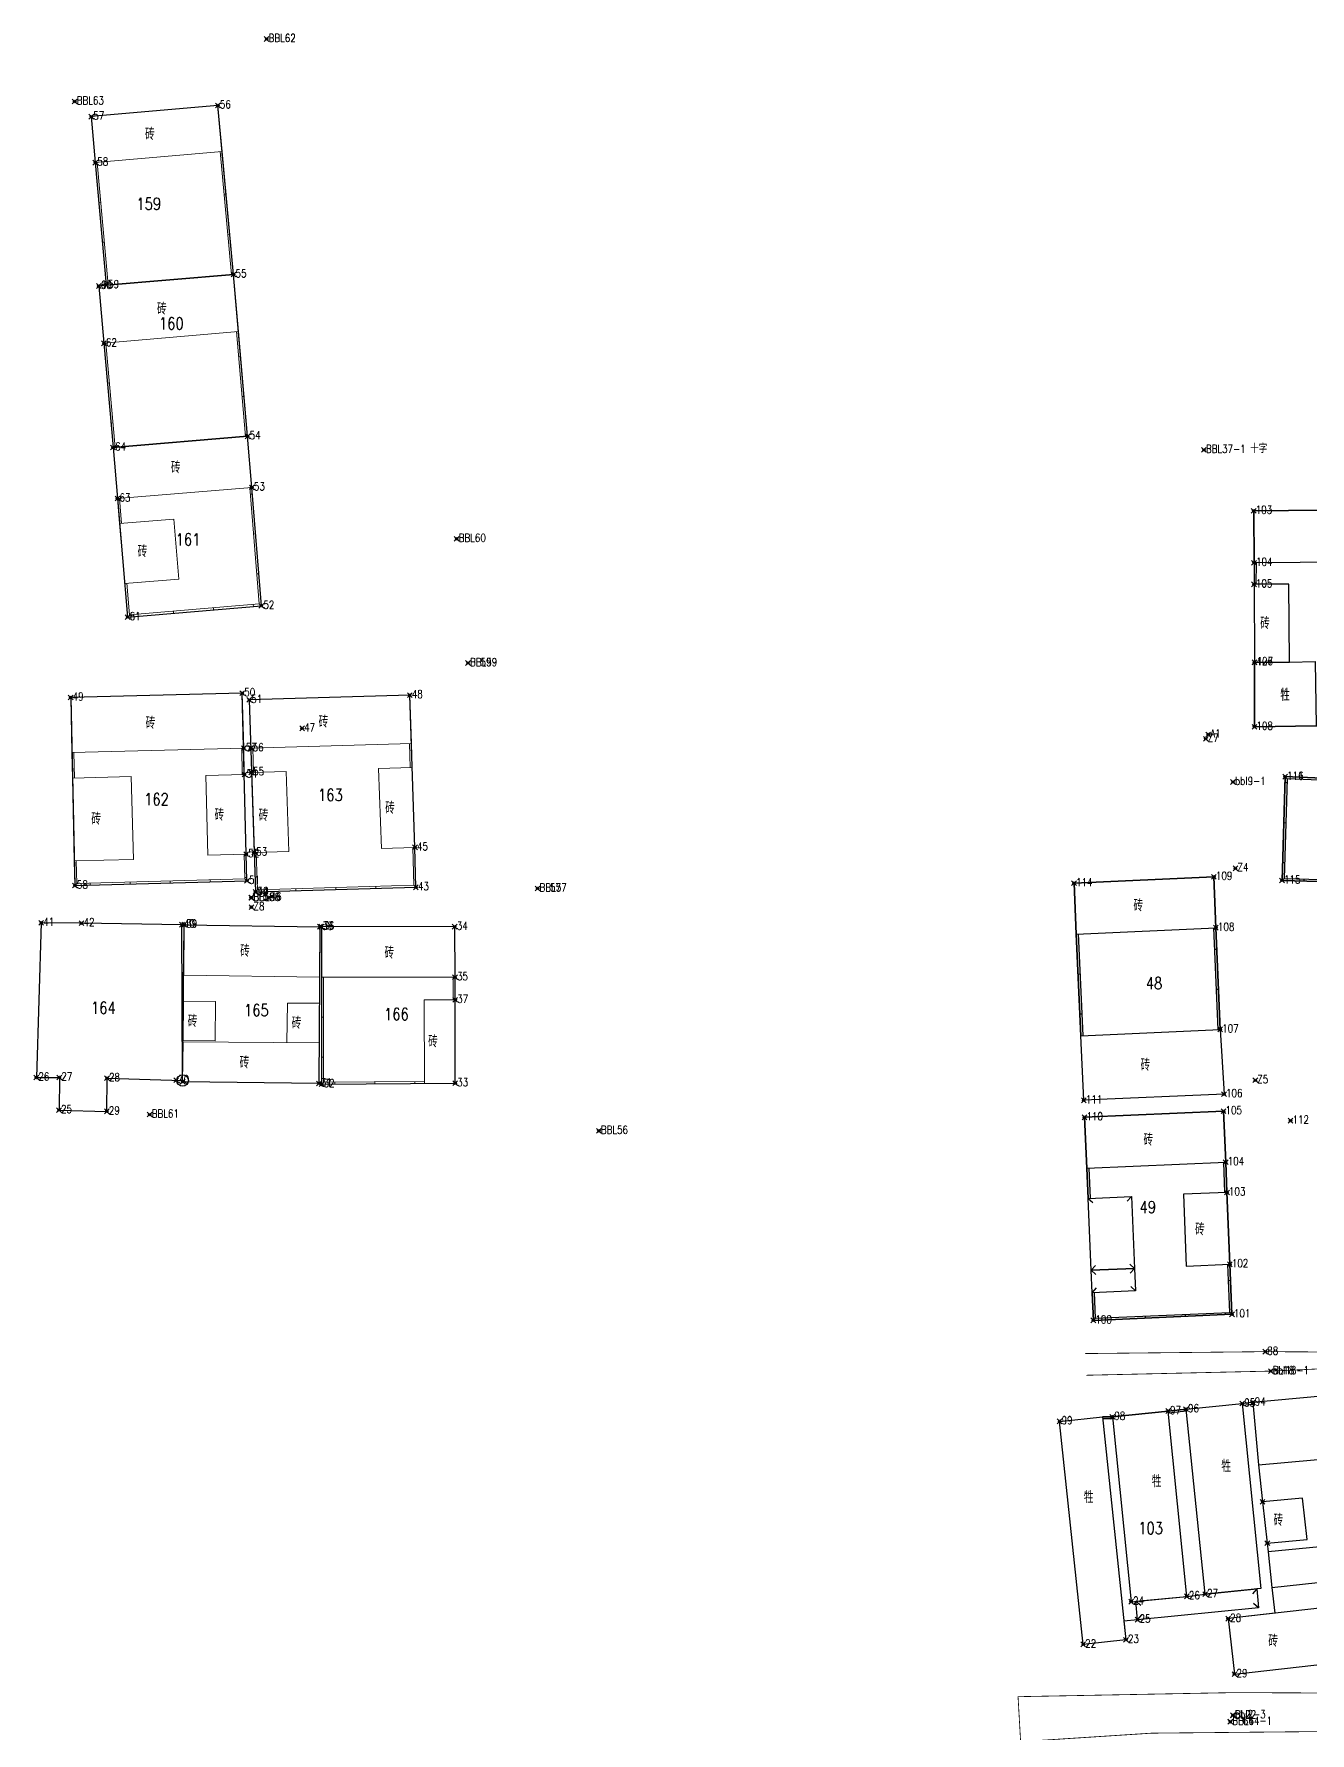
# Model space of a CAD drawing. Extents: x 499223 to 500082, y 4357473 to 4358121.
# Drawn here: x 499223.5 to 499382.9, y 4357682.9 to 4357895.3 of the extents above; entities that cross this region are included whole.
import ezdxf
from ezdxf.enums import TextEntityAlignment as Align

# ---------------------------------------------------------------- set-up
doc = ezdxf.new("R2010")
doc.units = 0
doc.header["$LTSCALE"] = 0.5
doc.header["$PDMODE"] = 35
doc.header["$PDSIZE"] = 0.3
doc.linetypes.add('X3', pattern=[5, 4, -1])
for name, color, linetype in [('CLD', 1, 'CONTINUOUS'), ('DLDW', 11, 'CONTINUOUS'), ('DLSS', 4, 'CONTINUOUS'), ('JMD', 6, 'CONTINUOUS'), ('QSJX', 7, 'CONTINUOUS'), ('YBH', 3, 'CONTINUOUS')]:
    doc.layers.add(name, color=color, linetype=linetype)
doc.styles.add('HZ', font='rs.shx', dxfattribs={"width": 0.8, "bigfont": 'hztxt.shx'})

msp = doc.modelspace()

# ---------------------------------------------------------------- linework, layer by layer
at = {"layer": 'CLD', "linetype": 'Continuous'}
for p in [(499252.54, 4357894.66), (499228.57, 4357886.85), (499246.45, 4357886.36, 3.03), (499230.64, 4357884.96, -0.26), (499231.14, 4357879.21, -0.06), (499248.41, 4357865.24, 2.63), (499231.58, 4357863.79, 0.11), (499232.49, 4357863.91, 0.29), (499232.22, 4357856.63, -0.01), (499233.36, 4357843.6, -0.3), (499250.17, 4357845.01, 1.2), (499369.64, 4357843.31), (499369.64, 4357843.31, 2.79), (499369.64, 4357843.31, 2.79), (499233.91, 4357837.23, -0.53), (499250.7, 4357838.62, 2.28), (499375.86, 4357835.7, 0.77), (499276.29, 4357832.19), (499375.9, 4357829.2, 0.6), (499375.9, 4357826.51, 0.64), (499251.89, 4357823.83, 1.09), (499235.18, 4357822.41, -0.58), (499277.71, 4357816.67), (499277.71, 4357816.67), (499375.96, 4357816.76, 4.36), (499375.97, 4357816.77, 0.93), (499375.97, 4357816.76, 0.93), (499228.07, 4357812.36, 2.58), (499249.5, 4357812.91, 0.95), (499250.37, 4357812.06, 0.62), (499270.43, 4357812.66, 0.01), (499256.98, 4357808.51, 0.48), (499369.87, 4357807.21, -0.28), (499370.18, 4357807.74, 2.42), (499375.95, 4357808.71, 0.07), (499249.69, 4357806.03, 0.53), (499250.55, 4357806.02, 0.66), (499249.77, 4357802.74, 2.01), (499250.61, 4357803.01, 2.16), (499373.27, 4357801.81, 4.08), (499379.78, 4357802.47, 0.65), (499250, 4357792.79, 1.98), (499251, 4357793, 2), (499271.08, 4357793.63, 0.35), (499370.89, 4357789.95, 0.7), (499370.89, 4357789.95, 0.7), (499370.89, 4357789.95, 0.7), (499373.58, 4357791.02, 0.81), (499373.58, 4357791.02, 0.81), (499373.58, 4357791.02, 0.81), (499228.59, 4357788.86, 1.57), (499250.09, 4357789.46, 0.58), (499251.15, 4357788.06, 0.48), (499251.16, 4357788.08, 0.54), (499271.19, 4357788.64, 0.3), (499286.39, 4357788.5), (499286.39, 4357788.5), (499353.41, 4357789.16, 0.39), (499353.41, 4357789.16, 0.39), (499353.41, 4357789.16, 0.39), (499379.4, 4357789.5, 1.17), (499379.4, 4357789.5, 1.17), (499379.4, 4357789.5, 1.17), (499250.61, 4357787.34), (499250.61, 4357787.34), (499250.65, 4357787.34, 0.64), (499250.65, 4357786.16, 0.63), (499252.8, 4357787.38, -0.13), (499224.39, 4357784.2, 1.12), (499229.42, 4357784.15, 1.21), (499241.97, 4357783.97, 0.98), (499242.25, 4357783.97, 0.98), (499259.21, 4357783.72, 0.76), (499259.38, 4357783.73, 0.76), (499276.04, 4357783.72, 0.61), (499371.14, 4357783.59, 0.79), (499371.14, 4357783.59, 0.79), (499371.14, 4357783.59, 0.79), (499276.08, 4357777.4, 0.55), (499276.11, 4357774.58, 0.65), (499371.67, 4357770.89, 0.66), (499371.67, 4357770.89, 0.66), (499371.67, 4357770.89, 0.66), (499223.78, 4357764.87, 2.15), (499226.65, 4357764.88, 2.17), (499232.61, 4357764.8, 0.72), (499241.25, 4357764.53, 0.06), (499242.05, 4357764.35, 0.76), (499376.06, 4357764.53, 0.45), (499376.06, 4357764.53, 0.45), (499376.06, 4357764.53, 0.45), (499259.08, 4357764.13, 0.01), (499259.42, 4357764.04, -0.27), (499276.1, 4357764.16, 0.57), (499372.15, 4357762.79, 0.88), (499372.15, 4357762.79, 0.88), (499372.15, 4357762.79, 0.88), (499226.61, 4357760.8, -0.13), (499232.58, 4357760.64, -0.28), (499237.94, 4357760.24), (499354.63, 4357762.02, 1.75), (499354.63, 4357762.02, 1.75), (499354.63, 4357762.02, 1.75), (499372.09, 4357760.66, 0.84), (499372.09, 4357760.66, 0.84), (499372.09, 4357760.66, 0.84), (499294.05, 4357758.21), (499354.72, 4357759.9, 2.08), (499354.72, 4357759.9, 2.08), (499354.72, 4357759.9, 2.08), (499380.46, 4357759.48, 0.22), (499380.46, 4357759.48, 0.22), (499380.46, 4357759.48, 0.22), (499372.36, 4357754.3, 0.29), (499372.36, 4357754.3, 0.29), (499372.36, 4357754.3, 0.29), (499372.52, 4357750.51, 0.25), (499372.52, 4357750.51, 0.25), (499372.52, 4357750.51, 0.25), (499372.88, 4357741.53, 0.33), (499372.88, 4357741.53, 0.33), (499372.88, 4357741.53, 0.33), (499373.14, 4357735.28, 0.35), (499373.14, 4357735.28, 0.35), (499373.14, 4357735.28, 0.35), (499355.83, 4357734.52, -0.27), (499355.83, 4357734.52, -0.27), (499355.83, 4357734.52, -0.27), (499377.3, 4357730.61, -0.53), (499377.3, 4357730.61, -0.53), (499377.3, 4357730.61, -0.53), (499377.99, 4357728.18, 3.39), (499377.99, 4357728.18, 3.39), (499377.99, 4357728.18), (499377.99, 4357728.18), (499377.99, 4357728.18), (499374.43, 4357724.12, 0.49), (499374.43, 4357724.12, 0.49), (499374.43, 4357724.12, 0.49), (499375.75, 4357724.25, 1.96), (499375.75, 4357724.25, 1.96), (499375.75, 4357724.25, 1.96), (499351.61, 4357721.9, -0.26), (499351.61, 4357721.9, -0.26), (499351.61, 4357721.9, -0.26), (499358.2, 4357722.46, 0.88), (499358.2, 4357722.46, 0.88), (499358.2, 4357722.46, 0.88), (499365.17, 4357723.19, 0.13), (499365.17, 4357723.19, 0.13), (499365.17, 4357723.19, 0.13), (499367.41, 4357723.42, 0.13), (499367.41, 4357723.42, 0.13), (499367.41, 4357723.42, 0.13), (499376.97, 4357711.85), (499377.56, 4357706.68), (499360.55, 4357699.36, 0.77), (499360.55, 4357699.36, 0.77), (499360.55, 4357699.36, 0.77), (499367.51, 4357700.03, 0.9), (499367.51, 4357700.03, 0.9), (499367.51, 4357700.03, 0.9), (499369.79, 4357700.31, 0.78), (499369.79, 4357700.31, 0.78), (499369.79, 4357700.31, 0.78), (499361.35, 4357697.11, 1.71), (499361.35, 4357697.11, 1.71), (499361.35, 4357697.11, 1.71), (499372.67, 4357697.24, 1.31), (499372.67, 4357697.24, 1.31), (499372.67, 4357697.24, 1.31), (499359.9, 4357694.6, -0.77), (499359.9, 4357694.6, -0.77), (499359.9, 4357694.6, -0.77), (499354.56, 4357694.03, 0.27), (499354.56, 4357694.03, 0.27), (499354.56, 4357694.03, 0.27), (499373.45, 4357690.31, 0.02), (499373.45, 4357690.31, 0.02), (499373.45, 4357690.31, 0.02), (499372.94, 4357684.35), (499372.94, 4357684.36), (499372.94, 4357684.35), (499372.94, 4357684.35), (499372.94, 4357684.35), (499373.26, 4357685.15), (499373.26, 4357685.15), (499373.26, 4357685.15), (499373.26, 4357685.15), (499373.26, 4357685.15), (499373.26, 4357685.15), (499373.27, 4357685.18, 2.76), (499373.27, 4357685.18, 2.76)]:
    msp.add_point(p, dxfattribs=at)
at = {"layer": 'DLDW', "linetype": 'Continuous', "flags": 128}
for points, elevation in [([(499380.34, 4357816.8), (499383.53, 4357816.85), (499383.66, 4357808.84), (499375.95, 4357808.71), (499375.97, 4357816.77), (499380.34, 4357816.8)], 0.05), ([(499351.61, 4357721.9), (499356.95, 4357722.47), (499359.9, 4357694.6), (499354.56, 4357694.03)], 3.76), ([(499360.55, 4357699.36), (499367.51, 4357700.03), (499365.17, 4357723.19), (499358.2, 4357722.46)], 4.79), ([(499369.79, 4357700.31), (499367.41, 4357723.42), (499374.43, 4357724.12), (499376.73, 4357701)], 4.8)]:
    msp.add_lwpolyline(points, close=True, dxfattribs=dict(at, elevation=elevation))
at = {"layer": 'DLSS', "linetype": 'X3', "const_width": 0.1, "elevation": -0.45, "flags": 128}
msp.add_lwpolyline([(499466.72, 4357739.36), (499462.24, 4357736.09), (499452.05, 4357734.69), (499431.44, 4357733.85), (499384.18, 4357730.57), (499377.3, 4357730.61), (499354.8, 4357730.37)], dxfattribs=at)
at = {"layer": 'DLSS', "const_width": 0.1, "flags": 128}
msp.add_lwpolyline([(499354.95, 4357727.66), (499377.99, 4357728.18), (499406.13, 4357729.46), (499432, 4357730.62), (499452.38, 4357731.47), (499462.42, 4357732.29), (499466.58, 4357730.15), (499467.19, 4357686.27)], dxfattribs=at)
at = {"layer": 'DLSS', "color": 4, "linetype": 'X3', "const_width": 0.1, "elevation": 4.02, "flags": 128}
msp.add_lwpolyline([(499654.42, 4357674.36), (499576.38, 4357679.37), (499546.37, 4357681.52), (499485.37, 4357681.55), (499451.72, 4357682.29), (499408.46, 4357683.36), (499363.11, 4357682.93), (499346.74, 4357681.87), (499346.42, 4357687.49), (499373.48, 4357688), (499421.42, 4357687.78), (499430.81, 4357687.9), (499468.37, 4357686.23), (499485.11, 4357686.18), (499546.95, 4357686.47), (499593.11, 4357682.65), (499660.09, 4357678.56)], dxfattribs=at)
at = {"layer": 'JMD', "linetype": 'Continuous', "lineweight": 0}
for p, q in [((499247.02, 4357880.18), (499246.77, 4357880.15)), ((499247.49, 4357875.2), (499247.24, 4357875.18)), ((499231.58, 4357874.23), (499231.83, 4357874.25)), ((499232.02, 4357869.25), (499232.27, 4357869.27)), ((499247.95, 4357870.22), (499247.7, 4357870.2)), ((499232.46, 4357864.27), (499232.71, 4357864.29)), ((499249.3, 4357854.97), (499249.06, 4357854.95)), ((499232.65, 4357851.65), (499232.9, 4357851.67)), ((499249.74, 4357849.99), (499249.49, 4357849.97)), ((499233.09, 4357846.66), (499233.34, 4357846.69)), ((499250.76, 4357837.79), (499250.51, 4357837.77)), ((499251.16, 4357832.8), (499250.91, 4357832.78)), ((499251.56, 4357827.82), (499251.32, 4357827.8)), ((499235.95, 4357822.48), (499235.93, 4357822.72)), ((499240.93, 4357822.9), (499240.91, 4357823.15)), ((499245.91, 4357823.32), (499245.89, 4357823.57)), ((499250.89, 4357823.74), (499250.87, 4357823.99)), ((499230.49, 4357788.91), (499230.49, 4357789.16)), ((499235.49, 4357789.05), (499235.48, 4357789.3)), ((499240.49, 4357789.19), (499240.48, 4357789.44)), ((499245.49, 4357789.33), (499245.48, 4357789.58)), ((499250.08, 4357789.85), (499249.83, 4357789.85)), ((499251.2, 4357788.06), (499251.19, 4357788.31)), ((499256.2, 4357788.21), (499256.19, 4357788.46)), ((499261.19, 4357788.35), (499261.19, 4357788.6)), ((499266.19, 4357788.5), (499266.19, 4357788.75)), ((499271.19, 4357788.64), (499271.18, 4357788.89)), ((499259.4, 4357772.41), (499259.65, 4357772.41)), ((499259.41, 4357767.41), (499259.66, 4357767.41)), ((499261.06, 4357764.05), (499261.05, 4357764.3)), ((499266.06, 4357764.09), (499266.05, 4357764.34)), ((499271.06, 4357764.12), (499271.05, 4357764.37))]:
    msp.add_line(p, q, dxfattribs=at)
at = {"layer": 'JMD', "linetype": 'Continuous'}
for p, q in [((499379.76, 4357801.73), (499380.01, 4357801.72)), ((499379.61, 4357796.73), (499379.86, 4357796.72)), ((499379.46, 4357791.73), (499379.71, 4357791.73)), ((499382.16, 4357789.42), (499382.16, 4357789.67)), ((499371.26, 4357780.88), (499371.01, 4357780.87)), ((499353.93, 4357777.8), (499354.18, 4357777.81)), ((499371.46, 4357775.88), (499371.21, 4357775.87)), ((499354.15, 4357772.81), (499354.4, 4357772.82)), ((499360.6, 4357749.99), (499360.06, 4357749.4)), ((499355.16, 4357749.77), (499355.75, 4357749.23)), ((499355.55, 4357740.79), (499356.09, 4357741.38)), ((499360.97, 4357741.01), (499360.38, 4357741.55)), ((499355.55, 4357740.79), (499356.14, 4357740.25)), ((499360.97, 4357741.01), (499360.43, 4357740.42)), ((499372.97, 4357739.49), (499372.72, 4357739.48)), ((499355.68, 4357737.98), (499356.22, 4357738.57)), ((499361.08, 4357738.21), (499360.5, 4357738.75)), ((499362.36, 4357734.81), (499362.35, 4357735.06)), ((499367.35, 4357735.03), (499367.34, 4357735.28)), ((499372.35, 4357735.25), (499372.34, 4357735.5)), ((499357.36, 4357734.58), (499357.35, 4357734.83)), ((499376.23, 4357700.95), (499375.72, 4357700.33)), ((499361.13, 4357699.42), (499361.75, 4357698.91)), ((499376.46, 4357698.61), (499375.84, 4357699.12)), ((499361.35, 4357697.11), (499361.89, 4357697.7))]:
    msp.add_line(p, q, dxfattribs=at)
at = {"layer": 'JMD', "linetype": 'Continuous', "lineweight": 0}
for points, elevation in [([(499246.98, 4357880.62), (499246.45, 4357886.36), (499230.64, 4357884.96), (499231.14, 4357879.21)], 1.09), ([(499255.3, 4357793.12), (499250.99, 4357793), (499250.66, 4357803.01), (499254.98, 4357803.12)], 2), ([(499276.1, 4357764.16), (499272.28, 4357764.13), (499272.21, 4357774.57), (499276.11, 4357774.58)], 0.57)]:
    msp.add_lwpolyline(points, close=True, dxfattribs=dict(at, elevation=elevation))
for points in [[(499248.17, 4357865.22), (499246.73, 4357880.6)], [(499231.39, 4357879.23), (499232.74, 4357863.93)], [(499249.92, 4357844.99), (499248.78, 4357858.1)], [(499232.47, 4357856.65), (499233.61, 4357843.62)], [(499234.16, 4357837.25), (499234.43, 4357834.11)], [(499235.07, 4357826.64), (499235.4, 4357822.68), (499251.62, 4357824.06), (499250.45, 4357838.6)], [(499228.48, 4357805.49), (499228.55, 4357802.29)], [(499249.51, 4357802.73), (499249.43, 4357806.02)], [(499250.82, 4357806.03), (499250.91, 4357803.02)], [(499270.49, 4357803.62), (499270.39, 4357806.62)], [(499228.77, 4357791.96), (499228.84, 4357789.11), (499249.84, 4357789.7), (499249.76, 4357792.78)], [(499251.24, 4357793.01), (499251.39, 4357788.32), (499270.94, 4357788.89), (499270.83, 4357793.62)], [(499259.64, 4357777.4), (499259.67, 4357764.29), (499272.28, 4357764.38)], [(499275.86, 4357774.57), (499275.83, 4357777.4)]]:
    msp.add_lwpolyline(points, dxfattribs=at)
at = {"layer": 'JMD', "color": 7, "linetype": 'Continuous', "lineweight": 0}
for points in [[(499248.41, 4357865.24), (499246.98, 4357880.62)], [(499231.14, 4357879.21), (499232.49, 4357863.91)], [(499250.17, 4357845.01), (499249.03, 4357858.12)], [(499232.22, 4357856.63), (499233.36, 4357843.6)], [(499233.91, 4357837.23), (499234.18, 4357834.09)], [(499234.82, 4357826.62), (499235.18, 4357822.41), (499251.89, 4357823.83), (499250.7, 4357838.62)], [(499228.3, 4357802.28), (499228.23, 4357805.48)], [(499228.23, 4357805.48), (499228.3, 4357802.28)], [(499228.23, 4357805.48), (499228.3, 4357802.28)], [(499249.76, 4357802.74), (499249.68, 4357806.03)], [(499250.57, 4357806.02), (499250.66, 4357803.01)], [(499270.74, 4357803.63), (499270.64, 4357806.63)], [(499228.52, 4357791.96), (499228.59, 4357788.86), (499250.09, 4357789.46), (499250.01, 4357792.79)], [(499250.99, 4357793), (499251.15, 4357788.06), (499271.19, 4357788.64), (499271.08, 4357793.63)], [(499259.39, 4357777.41), (499259.42, 4357764.04), (499272.28, 4357764.13)], [(499276.11, 4357774.58), (499276.08, 4357777.4)]]:
    msp.add_lwpolyline(points, dxfattribs=at)
at = {"layer": 'JMD', "linetype": 'Continuous', "lineweight": 0}
for points in [[(499248.41, 4357865.24), (499232.49, 4357863.91), (499231.58, 4357863.79), (499232.22, 4357856.63), (499249.03, 4357858.12), (499248.41, 4357865.24)], [(499250.7, 4357838.62), (499233.91, 4357837.23), (499233.36, 4357843.6), (499250.17, 4357845.01)], [(499240.96, 4357834.64), (499234.18, 4357834.09), (499234.82, 4357826.62), (499241.56, 4357827.16)], [(499249.68, 4357806.03), (499249.5, 4357812.91), (499228.07, 4357812.36), (499228.23, 4357805.48), (499249.68, 4357806.03)], [(499250.57, 4357806.02), (499250.37, 4357812.06), (499270.43, 4357812.66), (499270.64, 4357806.63), (499250.57, 4357806.02)], [(499266.54, 4357803.5), (499266.89, 4357793.5), (499271.08, 4357793.63), (499270.74, 4357803.63)], [(499235.93, 4357792.12), (499228.52, 4357791.96), (499228.3, 4357802.28), (499235.64, 4357802.47)], [(499250.01, 4357792.79), (499245.21, 4357792.67), (499244.96, 4357802.62), (499249.76, 4357802.74)], [(499259.17, 4357777.41), (499259.21, 4357783.72), (499242.25, 4357783.97), (499242.19, 4357777.66), (499259.17, 4357777.41)], [(499276.08, 4357777.4), (499276.04, 4357783.72), (499259.38, 4357783.73), (499259.39, 4357777.41), (499276.08, 4357777.4)], [(499246.12, 4357769.47), (499246.15, 4357774.35), (499242.15, 4357774.4), (499242.1, 4357769.5)], [(499259.12, 4357769.22), (499259.15, 4357774.15), (499255.15, 4357774.15), (499255.08, 4357769.25)], [(499242.05, 4357764.35), (499259.08, 4357764.13), (499259.12, 4357769.22), (499242.1, 4357769.33), (499242.05, 4357764.35)]]:
    msp.add_lwpolyline(points, close=True, dxfattribs=at)
at = {"layer": 'JMD', "linetype": 'Continuous', "flags": 128}
for points in [[(499393.21, 4357829.32), (499375.9, 4357829.2), (499375.86, 4357835.7), (499393.15, 4357835.86)], [(499355.55, 4357740.79), (499360.97, 4357741.01), (499361.08, 4357738.21), (499355.68, 4357737.98)], [(499376.45, 4357716.47), (499394.06, 4357718.05), (499393.35, 4357725.87), (499375.75, 4357724.25), (499376.45, 4357716.47)], [(499376.97, 4357711.85), (499377.56, 4357706.68), (499382.54, 4357707.14), (499381.95, 4357712.3)], [(499377.66, 4357705.61), (499378.14, 4357701.13), (499395.74, 4357703.07), (499395.31, 4357707.32)]]:
    msp.add_lwpolyline(points, close=True, dxfattribs=at)
at = {"layer": 'JMD', "color": 7, "linetype": 'Continuous', "flags": 128}
for points in [[(499375.9, 4357829.2), (499375.9, 4357826.51)], [(499389.03, 4357802.09), (499379.78, 4357802.47), (499379.4, 4357789.5), (499388.67, 4357789.24), (499388.45, 4357781.22)], [(499353.7, 4357782.8), (499354.27, 4357770.1)], [(499371.67, 4357770.89), (499371.14, 4357783.59)], [(499355.68, 4357737.98), (499355.83, 4357734.52), (499373.14, 4357735.28), (499372.88, 4357741.53)], [(499367.41, 4357723.42), (499365.17, 4357723.19)], [(499375.75, 4357724.25), (499374.43, 4357724.12)]]:
    msp.add_lwpolyline(points, dxfattribs=at)
at = {"layer": 'JMD', "linetype": 'Continuous', "flags": 128}
for points in [[(499376.15, 4357829.2), (499376.14, 4357826.51)], [(499389.02, 4357801.84), (499380.02, 4357802.21), (499379.65, 4357789.74), (499388.93, 4357789.48), (499388.69, 4357781.22)], [(499353.95, 4357782.81), (499354.52, 4357770.12)], [(499371.42, 4357770.87), (499370.89, 4357783.57)], [(499355.93, 4357737.99), (499356.07, 4357734.78), (499372.88, 4357735.52), (499372.63, 4357741.52)], [(499367.43, 4357723.17), (499365.2, 4357722.94)], [(499375.77, 4357724.01), (499374.45, 4357723.87)]]:
    msp.add_lwpolyline(points, dxfattribs=at)
for points, elevation in [([(499375.97, 4357816.76), (499380.34, 4357816.8), (499380.26, 4357826.54), (499375.9, 4357826.51)], 0.93), ([(499371.14, 4357783.59), (499370.89, 4357789.95), (499353.41, 4357789.16), (499353.7, 4357782.8)], 0.79), ([(499354.27, 4357770.1), (499371.67, 4357770.89), (499372.15, 4357762.79), (499354.63, 4357762.02)], 0.88), ([(499372.36, 4357754.3), (499372.09, 4357760.66), (499354.72, 4357759.9), (499355, 4357753.53)], 0.29), ([(499355.16, 4357749.77), (499360.6, 4357749.99), (499360.97, 4357741.01), (499355.55, 4357740.79)], 4.37), ([(499372.88, 4357741.53), (499372.52, 4357750.51), (499367.07, 4357750.29), (499367.44, 4357741.31)], 0.33), ([(499361.35, 4357697.11), (499361.13, 4357699.42), (499367.51, 4357700.03), (499369.79, 4357700.31), (499376.23, 4357700.95), (499376.46, 4357698.61), (499361.35, 4357697.11)], 1.71), ([(499373.45, 4357690.31), (499385.59, 4357691.69), (499384.83, 4357698.63), (499372.67, 4357697.24)], 0.02)]:
    msp.add_lwpolyline(points, close=True, dxfattribs=dict(at, elevation=elevation))
for points, elevation in [([(499372.27, 4357750.5), (499372.11, 4357754.29)], 0.33), ([(499355.25, 4357753.54), (499355.41, 4357749.78)], 0.29), ([(499358.22, 4357722.21), (499356.98, 4357722.22)], 3.76)]:
    msp.add_lwpolyline(points, dxfattribs=dict(at, elevation=elevation))
at = {"layer": 'JMD', "color": 7, "linetype": 'Continuous', "flags": 128}
for points, elevation in [([(499372.52, 4357750.51), (499372.36, 4357754.3)], 0.33), ([(499355, 4357753.53), (499355.16, 4357749.77)], 0.29), ([(499358.2, 4357722.46), (499356.95, 4357722.47)], 3.76)]:
    msp.add_lwpolyline(points, dxfattribs=dict(at, elevation=elevation))
at = {"layer": 'QSJX', "linetype": 'Continuous', "flags": 128}
for points, elevation in [([(499248.41, 4357865.24), (499246.45, 4357886.36), (499230.64, 4357884.96), (499231.14, 4357879.21), (499232.49, 4357863.91), (499248.41, 4357865.24)], 1.09), ([(499250.17, 4357845.01), (499248.41, 4357865.24), (499232.49, 4357863.91), (499231.58, 4357863.79), (499232.22, 4357856.63), (499233.36, 4357843.6)], 1.09), ([(499251.89, 4357823.83), (499250.7, 4357838.62), (499250.17, 4357845.01), (499233.36, 4357843.6), (499233.91, 4357837.23), (499235.18, 4357822.41), (499251.89, 4357823.83)], 1.09), ([(499250.37, 4357812.06), (499251.15, 4357788.06), (499271.19, 4357788.64), (499271.08, 4357793.63), (499270.43, 4357812.66)], 0.01), ([(499241.97, 4357783.97), (499229.42, 4357784.15), (499224.39, 4357784.2), (499223.78, 4357764.87), (499226.65, 4357764.88), (499226.61, 4357760.8), (499232.58, 4357760.64), (499232.61, 4357764.8), (499242.05, 4357764.5)], 0.98), ([(499242.05, 4357764.35), (499242.25, 4357783.97), (499259.21, 4357783.72), (499259.08, 4357764.13)], 0.76), ([(499259.38, 4357783.73), (499259.42, 4357764.04), (499276.1, 4357764.16), (499276.11, 4357774.58), (499276.08, 4357777.4), (499276.04, 4357783.72)], 0.61)]:
    msp.add_lwpolyline(points, close=True, dxfattribs=dict(at, elevation=elevation))
at = {"layer": 'QSJX', "color": 0, "linetype": 'Continuous', "flags": 128}
for points, elevation in [([(499393.15, 4357835.86), (499375.86, 4357835.7), (499375.9, 4357829.2), (499375.9, 4357826.51), (499375.97, 4357816.77), (499375.95, 4357808.71), (499383.66, 4357808.84), (499387.34, 4357808.78), (499393.35, 4357808.89), (499393.29, 4357816.89), (499393.23, 4357826.65), (499393.21, 4357829.32)], 0.05), ([(499372.15, 4357762.79), (499354.63, 4357762.02), (499354.27, 4357770.1), (499353.7, 4357782.8), (499353.41, 4357789.16), (499370.89, 4357789.95), (499371.14, 4357783.59), (499371.67, 4357770.89)], 4.89), ([(499373.14, 4357735.28), (499355.83, 4357734.52), (499355.68, 4357737.98), (499355.55, 4357740.79), (499355.16, 4357749.77), (499355, 4357753.53), (499354.72, 4357759.9), (499372.09, 4357760.66), (499372.36, 4357754.3), (499372.52, 4357750.51), (499372.88, 4357741.53)], 4.37)]:
    msp.add_lwpolyline(points, close=True, dxfattribs=dict(at, elevation=elevation))
at = {"layer": 'QSJX', "linetype": 'Continuous', "flags": 128}
for points in [[(499249.5, 4357812.91), (499228.07, 4357812.36), (499228.59, 4357788.86), (499250.09, 4357789.46)], [(499393.35, 4357725.87), (499375.75, 4357724.25), (499376.45, 4357716.47), (499376.97, 4357711.85), (499377.56, 4357706.68), (499377.66, 4357705.61), (499378.14, 4357701.13), (499378.51, 4357697.91), (499372.67, 4357697.24), (499373.45, 4357690.31), (499385.59, 4357691.69), (499390.6, 4357692.23), (499396.81, 4357692.88), (499396.36, 4357697.15), (499395.74, 4357703.07), (499395.31, 4357707.32), (499395.19, 4357708.3), (499394.59, 4357713.48), (499394.06, 4357718.05), (499393.47, 4357724.61)]]:
    msp.add_lwpolyline(points, close=True, dxfattribs=at)
at = {"layer": 'QSJX', "color": 0, "linetype": 'Continuous', "flags": 128}
msp.add_lwpolyline([(499388.45, 4357781.22), (499388.67, 4357789.24), (499379.4, 4357789.5), (499379.78, 4357802.47), (499389.03, 4357802.09), (499406.24, 4357801.47), (499406.08, 4357794.49), (499405.99, 4357791.34), (499405.77, 4357781.83), (499405.73, 4357780.91), (499388.45, 4357781.22)], close=True, dxfattribs=at)
at = {"layer": 'QSJX', "linetype": 'Continuous', "flags": 128}
msp.add_lwpolyline([(499374.43, 4357724.12), (499376.73, 4357701), (499376.23, 4357700.95), (499376.46, 4357698.61), (499361.35, 4357697.11), (499359.65, 4357696.93), (499359.9, 4357694.6), (499354.56, 4357694.03), (499351.61, 4357721.9), (499356.95, 4357722.47), (499358.2, 4357722.46), (499365.17, 4357723.19), (499367.41, 4357723.42), (499374.43, 4357724.12)], dxfattribs=at)
at = {"layer": 'QSJX', "linetype": 'Continuous'}
msp.add_circle((499242.05, 4357764.5, 0.76), 0.717, dxfattribs=at)

# ---------------------------------------------------------------- texts
at = {"layer": 'CLD', "linetype": 'Continuous', "style": 'HZ', "width": 0.8}
for s, p in [('BBL62', (499252.79, 4357894.29)), ('BBL63', (499228.82, 4357886.48)), ('56', (499246.7, 4357885.99, 3.03)), ('57', (499230.89, 4357884.58, -0.26)), ('58', (499231.39, 4357878.84, -0.06)), ('59', (499232.74, 4357863.54, 0.29)), ('55', (499248.66, 4357864.87, 2.63)), ('60', (499231.83, 4357863.42, 0.11)), ('62', (499232.47, 4357856.25, -0.01)), ('54', (499250.42, 4357844.63, 1.2)), ('64', (499233.61, 4357843.22, -0.3)), ('BBL37-1 十字', (499369.89, 4357842.94, 2.79)), ('BBL37', (499369.89, 4357842.94)), ('BBL37', (499369.89, 4357842.94, 2.79)), ('53', (499250.95, 4357838.25, 2.28)), ('63', (499234.16, 4357836.86, -0.53)), ('103', (499376.11, 4357835.33, 0.77)), ('BBL60', (499276.54, 4357831.82)), ('104', (499376.15, 4357828.83, 0.6)), ('105', (499376.14, 4357826.13, 0.64)), ('52', (499252.14, 4357823.45, 1.09)), ('61', (499235.43, 4357822.04, -0.58)), ('BBL59', (499277.96, 4357816.29)), ('BL59', (499277.96, 4357816.29)), ('42', (499376.21, 4357816.39, 4.36)), ('106', (499376.22, 4357816.39, 0.93)), ('107', (499376.22, 4357816.39, 0.93)), ('50', (499249.75, 4357812.53, 0.95)), ('49', (499228.32, 4357811.99, 2.58)), ('51', (499250.62, 4357811.68, 0.62)), ('48', (499270.68, 4357812.29, 0.01)), ('108', (499376.2, 4357808.34, 0.07)), ('47', (499257.23, 4357808.13, 0.48)), ('Z7', (499370.12, 4357806.83, -0.28)), ('A1', (499370.43, 4357807.37, 2.42)), ('57', (499249.94, 4357805.65, 0.53)), ('56', (499250.8, 4357805.65, 0.66)), ('54', (499250.02, 4357802.36, 2.01)), ('55', (499250.86, 4357802.64, 2.16)), ('111', (499380.03, 4357802.09, 0.65)), ('116', (499380.03, 4357802.09, 0.52)), ('116', (499380.03, 4357802.09, 0.52)), ('116', (499380.03, 4357802.09, 0.52)), ('bbl9-1', (499373.52, 4357801.44, 4.08)), ('52', (499250.25, 4357792.42, 1.98)), ('53', (499251.25, 4357792.63, 2)), ('45', (499271.33, 4357793.26, 0.35)), ('109', (499371.14, 4357789.58, 0.7)), ('109', (499371.14, 4357789.58, 0.7)), ('109', (499371.14, 4357789.58, 0.7)), ('Z4', (499373.83, 4357790.64, 0.81)), ('Z4', (499373.83, 4357790.64, 0.81)), ('Z4', (499373.83, 4357790.64, 0.81)), ('115', (499379.65, 4357789.12, 1.17)), ('115', (499379.65, 4357789.12, 1.17)), ('115', (499379.65, 4357789.12, 1.17)), ('58', (499228.84, 4357788.48, 1.57)), ('51', (499250.34, 4357789.08, 0.58)), ('50', (499251.4, 4357787.68, 0.48)), ('44', (499251.41, 4357787.71, 0.54)), ('46', (499253.05, 4357787.01, -0.13)), ('43', (499271.44, 4357788.27, 0.3)), ('BBL57', (499286.64, 4357788.13)), ('BL57', (499286.64, 4357788.13)), ('114', (499353.66, 4357788.78, 0.39)), ('114', (499353.66, 4357788.78, 0.39)), ('114', (499353.66, 4357788.78, 0.39)), ('BBL58', (499250.86, 4357786.96)), ('BL58', (499250.86, 4357786.96)), ('Z8', (499250.9, 4357785.78, 0.63)), ('BL580', (499250.9, 4357786.96, 0.64)), ('41', (499224.64, 4357783.83, 1.12)), ('42', (499229.67, 4357783.78, 1.21)), ('40', (499242.22, 4357783.6, 0.98)), ('39', (499242.5, 4357783.6, 0.98)), ('38', (499259.46, 4357783.34, 0.76)), ('36', (499259.63, 4357783.35, 0.76)), ('34', (499276.29, 4357783.34, 0.61)), ('108', (499371.39, 4357783.21, 0.79)), ('108', (499371.39, 4357783.21, 0.79)), ('108', (499371.39, 4357783.21, 0.79)), ('35', (499276.33, 4357777.02, 0.55)), ('37', (499276.36, 4357774.2, 0.65)), ('107', (499371.92, 4357770.51, 0.66)), ('107', (499371.92, 4357770.51, 0.66)), ('107', (499371.92, 4357770.51, 0.66)), ('26', (499224.03, 4357764.49, 2.15)), ('27', (499226.9, 4357764.51, 2.17)), ('28', (499232.86, 4357764.42, 0.72)), ('30', (499241.5, 4357764.15, 0.06)), ('31', (499259.33, 4357763.75, 0.01)), ('32', (499259.67, 4357763.67, -0.27)), ('33', (499276.35, 4357763.78, 0.57)), ('Z5', (499376.31, 4357764.15, 0.45)), ('Z5', (499376.31, 4357764.15, 0.45)), ('Z5', (499376.31, 4357764.15, 0.45)), ('111', (499354.89, 4357761.64, 1.75)), ('111', (499354.89, 4357761.64, 1.75)), ('111', (499354.89, 4357761.64, 1.75)), ('106', (499372.4, 4357762.42, 0.88)), ('106', (499372.4, 4357762.42, 0.88)), ('106', (499372.4, 4357762.42, 0.88)), ('25', (499226.86, 4357760.43, -0.13)), ('29', (499232.83, 4357760.26, -0.28)), ('BBL61', (499238.19, 4357759.86)), ('110', (499354.97, 4357759.52, 2.08)), ('110', (499354.97, 4357759.52, 2.08)), ('110', (499354.97, 4357759.52, 2.08)), ('105', (499372.34, 4357760.29, 0.84)), ('105', (499372.34, 4357760.29, 0.84)), ('105', (499372.34, 4357760.29, 0.84)), ('BBL56', (499294.3, 4357757.84)), ('112', (499380.71, 4357759.11, 0.22)), ('112', (499380.71, 4357759.11, 0.22)), ('112', (499380.71, 4357759.11, 0.22)), ('104', (499372.61, 4357753.92, 0.29)), ('104', (499372.61, 4357753.92, 0.29)), ('104', (499372.61, 4357753.92, 0.29)), ('103', (499372.77, 4357750.14, 0.25)), ('103', (499372.77, 4357750.14, 0.25)), ('103', (499372.77, 4357750.14, 0.25)), ('102', (499373.13, 4357741.16, 0.33)), ('102', (499373.13, 4357741.16, 0.33)), ('102', (499373.13, 4357741.16, 0.33)), ('100', (499356.08, 4357734.14, -0.27)), ('100', (499356.08, 4357734.14, -0.27)), ('100', (499356.08, 4357734.14, -0.27)), ('101', (499373.39, 4357734.91, 0.35)), ('101', (499373.39, 4357734.91, 0.35)), ('101', (499373.39, 4357734.91, 0.35)), ('88', (499377.55, 4357730.23, -0.53)), ('88', (499377.55, 4357730.23, -0.53)), ('88', (499377.55, 4357730.23, -0.53)), ('bbl18-1', (499378.24, 4357727.8, 3.39)), ('bbl18-1', (499378.24, 4357727.8, 3.39)), ('BL18', (499378.24, 4357727.8)), ('BL18', (499378.24, 4357727.8)), ('BL18', (499378.24, 4357727.8)), ('95', (499374.68, 4357723.74, 0.49)), ('95', (499374.68, 4357723.74, 0.49)), ('95', (499374.68, 4357723.74, 0.49)), ('94', (499376, 4357723.88, 1.96)), ('94', (499376, 4357723.88, 1.96)), ('94', (499376, 4357723.88, 1.96)), ('99', (499351.86, 4357721.53, -0.26)), ('99', (499351.86, 4357721.53, -0.26)), ('99', (499351.86, 4357721.53, -0.26)), ('98', (499358.45, 4357722.09, 0.88)), ('98', (499358.45, 4357722.09, 0.88)), ('98', (499358.45, 4357722.09, 0.88)), ('97', (499365.42, 4357722.81, 0.13)), ('97', (499365.42, 4357722.81, 0.13)), ('97', (499365.42, 4357722.81, 0.13)), ('96', (499367.66, 4357723.04, 0.13)), ('96', (499367.66, 4357723.04, 0.13)), ('96', (499367.66, 4357723.04, 0.13)), ('24', (499360.8, 4357698.99, 0.77)), ('24', (499360.8, 4357698.99, 0.77)), ('24', (499360.8, 4357698.99, 0.77)), ('26', (499367.76, 4357699.66, 0.9)), ('26', (499367.76, 4357699.66, 0.9)), ('26', (499367.76, 4357699.66, 0.9)), ('27', (499370.04, 4357699.93, 0.78)), ('27', (499370.04, 4357699.93, 0.78)), ('27', (499370.04, 4357699.93, 0.78)), ('25', (499361.6, 4357696.74, 1.71)), ('25', (499361.6, 4357696.74, 1.71)), ('25', (499361.6, 4357696.74, 1.71)), ('28', (499372.92, 4357696.86, 1.31)), ('28', (499372.92, 4357696.86, 1.31)), ('28', (499372.92, 4357696.86, 1.31)), ('22', (499354.81, 4357693.65, 0.27)), ('22', (499354.81, 4357693.65, 0.27)), ('22', (499354.81, 4357693.65, 0.27)), ('23', (499360.15, 4357694.22, -0.77)), ('23', (499360.15, 4357694.22, -0.77)), ('23', (499360.15, 4357694.22, -0.77)), ('29', (499373.7, 4357689.93, 0.02)), ('29', (499373.7, 4357689.93, 0.02)), ('29', (499373.7, 4357689.93, 0.02)), ('BBL64-1', (499373.19, 4357683.98)), ('BL64', (499373.19, 4357683.98)), ('BL64', (499373.19, 4357683.98)), ('BL64', (499373.19, 4357683.98)), ('BBL64', (499373.19, 4357683.98)), ('BL2', (499373.51, 4357684.78)), ('BL02', (499373.51, 4357684.78)), ('BL2', (499373.51, 4357684.78)), ('BL02', (499373.51, 4357684.78)), ('BL2', (499373.51, 4357684.78)), ('BL02', (499373.51, 4357684.78)), ('bbl2-3', (499373.52, 4357684.8, 2.76)), ('bbl2-3', (499373.52, 4357684.8, 2.76))]:
    msp.add_text(s, height=1, dxfattribs=at).set_placement(p)
at = {"layer": 'DLDW', "linetype": 'Continuous', "style": 'HZ', "width": 0.8}
for p in [(499379.78, 4357812.77), (499372.42, 4357716.39), (499363.73, 4357714.5), (499355.24, 4357712.51)]:
    msp.add_text('牲', height=1.5, dxfattribs=at).set_placement(p, align=Align.MIDDLE)
at = {"layer": 'JMD', "linetype": 'Continuous', "lineweight": 0, "style": 'HZ', "width": 0.8}
for p in [(499238.55, 4357882.79), (499240.05, 4357860.95), (499241.79, 4357841.12), (499237.63, 4357830.63), (499238.63, 4357809.19), (499260.24, 4357809.34), (499247.24, 4357797.71), (499268.56, 4357798.57), (499231.85, 4357797.2), (499252.75, 4357797.65, 2), (499250.45, 4357780.69), (499268.47, 4357780.47), (499243.89, 4357771.93), (499256.87, 4357771.69), (499273.92, 4357769.38), (499250.37, 4357766.76)]:
    msp.add_text('砖', height=1.5, dxfattribs=at).set_placement(p, align=Align.MIDDLE_RIGHT)
at = {"layer": 'JMD', "linetype": 'Continuous', "style": 'HZ', "width": 0.8}
for p in [(499377.87, 4357821.65), (499362.04, 4357786.37), (499362.93, 4357766.45), (499363.29, 4357757.1), (499369.73, 4357745.91), (499379.54, 4357709.57), (499378.89, 4357694.47)]:
    msp.add_text('砖', height=1.5, dxfattribs=at).set_placement(p, align=Align.MIDDLE_RIGHT)
at = {"layer": 'YBH', "linetype": 'Continuous', "style": 'HZ', "width": 0.8}
for s, p in [('159', (499237.82, 4357874.07)), ('160', (499240.64, 4357859.11, 1.09)), ('161', (499242.73, 4357832.12)), ('163', (499260.51, 4357800.18)), ('162', (499238.79, 4357799.64)), ('48', (499363.41, 4357776.66)), ('164', (499232.15, 4357773.58)), ('165', (499251.27, 4357773.29)), ('166', (499268.76, 4357772.8)), ('49', (499362.63, 4357748.68)), ('103', (499362.98, 4357708.55))]:
    msp.add_text(s, height=1.5, dxfattribs=at).set_placement(p, align=Align.MIDDLE)

doc.saveas('drawing.dxf')
